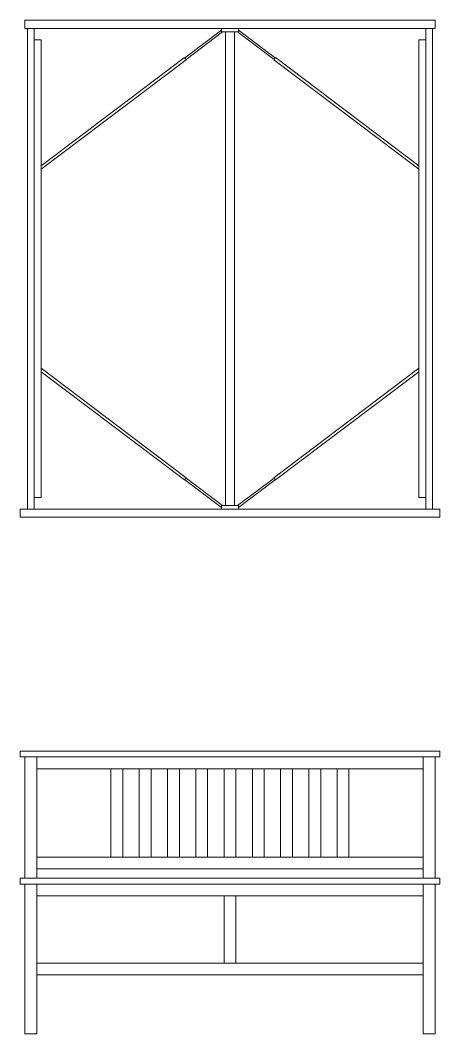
# Model space of a CAD drawing. Header units: millimetres. Extents: x -1075 to 19534, y -18367 to 1979.
# Drawn here: x 6012 to 7792, y -2324 to 1979 of the extents above; entities that cross this region are included whole.
import ezdxf

# ---------------------------------------------------------------- set-up
doc = ezdxf.new("R2010")
doc.units = ezdxf.units.MM
doc.layers.add('A-ELEV-MBE', color=7, linetype='Continuous', lineweight=18)

msp = doc.modelspace()

# ---------------------------------------------------------------- linework, layer by layer
at = {"layer": 'A-ELEV-MBE'}
for p, q in [((6032.2, 1978.6, 412.9), (6032.2, 1943.6, 412.9)), ((6042.7, -96.4, 412.9), (6042.7, 1943.6, 412.9)), ((6071.7, -96.4, 412.9), (6071.7, 1943.6, 412.9)), ((6865.7, 1936.7), (6710, 1819.1)), ((6865.7, 1943.6, 412.9), (6938.7, 1943.6, 412.9)), ((6865.7, 1943.6, 412.9), (6865.7, 1942.1, 412.9)), ((6865.7, 1942.1, 412.9), (6865.7, 1929.1, 412.9)), ((6938.7, 1943.6, 412.9), (6938.7, 1942.1, 412.9)), ((6938.7, 1929.1, 412.9), (6938.7, 1942.1, 412.9)), ((6938.7, 1936.7), (7094.4, 1819.1)), ((7732.7, -96.4, 412.9), (7732.7, 1943.6, 412.9)), ((7761.7, -96.4, 412.9), (7761.7, 1943.6, 412.9)), ((7772.2, 1943.6, 412.9), (7772.2, 1978.6, 412.9)), ((6071.7, 1895.1, 412.9), (6075.7, 1895.1, 412.9)), ((6075.7, 1895.1, 412.9), (6100.7, 1895.1, 412.9)), ((6100.7, 1895.1, 412.9), (6100.7, 1345.9, 412.9)), ((6870.6, 1929.1), (6715.5, 1812)), ((6865.7, 1929.1, 412.9), (6938.7, 1929.1, 412.9)), ((6883.2, -81.9, 412.9), (6883.2, 1929.1, 412.9)), ((6921.2, -81.9, 412.9), (6921.2, 1929.1, 412.9)), ((6933.8, 1929.1), (7089, 1812)), ((7728.7, 1895.1, 412.9), (7703.7, 1895.1, 412.9)), ((7703.7, 1895.1, 412.9), (7703.7, 1345.9, 412.9)), ((7732.7, 1895.1, 412.9), (7728.7, 1895.1, 412.9)), ((6709.1, 1820.3), (6100.7, 1360.9)), ((6716.4, 1810.8), (6100.7, 1345.9)), ((6709.1, 1820.3), (6716.4, 1810.8)), ((7095.3, 1820.3), (7088, 1810.8)), ((7088, 1810.8), (7703.7, 1345.9)), ((7095.3, 1820.3), (7703.7, 1360.9)), ((6100.7, 1345.9, 412.9), (6100.7, 486.3, 412.9)), ((7703.7, 1345.9, 412.9), (7703.7, 486.3, 412.9)), ((6716.4, 36.4), (6100.7, 501.3)), ((6709.1, 26.9), (6100.7, 486.3)), ((6100.7, 486.3, 412.9), (6100.7, -47.9, 412.9)), ((7088, 36.4), (7703.7, 501.3)), ((7095.3, 26.9), (7703.7, 486.3)), ((7703.7, 486.3, 412.9), (7703.7, -47.9, 412.9)), ((6709.1, 26.9), (6716.4, 36.4)), ((6865.7, -89.5), (6710, 28.1)), ((6870.6, -81.9), (6715.5, 35.3)), ((6933.8, -81.9), (7089, 35.3)), ((6938.7, -89.5), (7094.4, 28.1)), ((7095.3, 26.9), (7088, 36.4)), ((6075.7, -47.9, 412.9), (6071.7, -47.9, 412.9)), ((6100.7, -47.9, 412.9), (6075.7, -47.9, 412.9)), ((6865.7, -94.9, 412.9), (6865.7, -81.9, 412.9)), ((6865.7, -81.9, 412.9), (6938.7, -81.9, 412.9)), ((6865.7, -94.9, 412.9), (6865.7, -81.9, 412.9)), ((6938.7, -81.9, 412.9), (6938.7, -94.9, 412.9)), ((6938.7, -81.9, 412.9), (6938.7, -94.9, 412.9)), ((7703.7, -47.9, 412.9), (7728.7, -47.9, 412.9)), ((7728.7, -47.9, 412.9), (7732.7, -47.9, 412.9)), ((6012.2, -96.4, 412.9), (6012.2, -131.4, 412.9)), ((6865.7, -96.4, 412.9), (6865.7, -94.9, 412.9)), ((6865.7, -96.4, 412.9), (6865.7, -94.9, 412.9)), ((6865.7, -96.4, 412.9), (6938.7, -96.4, 412.9)), ((6883.2, -96.4, 412.9), (6883.2, -96.4, 412.9)), ((6885, -96.4, 412.9), (6885, -96.4, 412.9)), ((6886.2, -96.4, 412.9), (6886.2, -96.4, 412.9)), ((6918.2, -96.4, 412.9), (6918.2, -96.4, 412.9)), ((6919.4, -96.4, 412.9), (6919.4, -96.4, 412.9)), ((6921.2, -96.4, 412.9), (6921.2, -96.4, 412.9)), ((6938.7, -96.4, 412.9), (6938.7, -94.9, 412.9)), ((6938.7, -96.4, 412.9), (6938.7, -94.9, 412.9)), ((7792.2, -96.4, 412.9), (7792.2, -131.4, 412.9)), ((6012.2, -1124.1, 412.9), (6012.2, -1149.1, 412.9)), ((6012.2, -1149.1, 412.9), (7792.2, -1149.1, 412.9)), ((6082.2, -1664.1, 412.9), (6082.2, -1149.1, 412.9)), ((7722.2, -1149.1, 412.9), (7722.2, -1664.1, 412.9)), ((7792.2, -1124.1, 412.9), (7792.2, -1149.1, 412.9)), ((6082.2, -1199.1, 412.9), (7722.2, -1199.1, 412.9)), ((6397.2, -1199.1, 412.9), (6397.2, -1574.1, 412.9)), ((6447.2, -1199.1, 412.9), (6447.2, -1574.1, 412.9)), ((6517.2, -1199.1, 412.9), (6517.2, -1574.1, 412.9)), ((6567.2, -1199.1, 412.9), (6567.2, -1574.1, 412.9)), ((6637.2, -1199.1, 412.9), (6637.2, -1574.1, 412.9)), ((6687.2, -1199.1, 412.9), (6687.2, -1574.1, 412.9)), ((6757.2, -1199.1, 412.9), (6757.2, -1574.1, 412.9)), ((6807.2, -1199.1, 412.9), (6807.2, -1574.1, 412.9)), ((6877.2, -1199.1, 412.9), (6877.2, -1574.1, 412.9)), ((6927.2, -1199.1, 412.9), (6927.2, -1574.1, 412.9)), ((6997.2, -1199.1, 412.9), (6997.2, -1574.1, 412.9)), ((7047.2, -1199.1, 412.9), (7047.2, -1574.1, 412.9)), ((7117.2, -1199.1, 412.9), (7117.2, -1574.1, 412.9)), ((7167.2, -1199.1, 412.9), (7167.2, -1574.1, 412.9)), ((7237.2, -1199.1, 412.9), (7237.2, -1574.1, 412.9)), ((7287.2, -1199.1, 412.9), (7287.2, -1574.1, 412.9)), ((7357.2, -1199.1, 412.9), (7357.2, -1574.1, 412.9)), ((7407.2, -1199.1, 412.9), (7407.2, -1574.1, 412.9)), ((6082.2, -1574.1, 412.9), (7722.2, -1574.1, 412.9)), ((6082.2, -1624.1, 412.9), (7722.2, -1624.1, 412.9)), ((6012.2, -1664.1, 412.9), (7792.2, -1664.1, 412.9)), ((6012.2, -1689.1, 412.9), (6012.2, -1664.1, 412.9)), ((7792.2, -1689.1, 412.9), (7792.2, -1664.1, 412.9)), ((6082.2, -2324.1, 412.9), (6082.2, -1689.1, 412.9)), ((6082.2, -1739.1, 412.9), (6082.2, -1689.1, 412.9)), ((7722.2, -2324.1, 412.9), (7722.2, -1689.1, 412.9)), ((7722.2, -1689.1, 412.9), (7722.2, -2074.1, 412.9)), ((6877.2, -2024.1, 412.9), (6877.2, -1739.1, 412.9)), ((6927.2, -2024.1, 412.9), (6927.2, -1739.1, 412.9)), ((6082.2, -2024.1, 412.9), (7722.2, -2024.1, 412.9)), ((6082.2, -2074.1, 412.9), (6082.2, -2024.1, 412.9)), ((6082.2, -2074.1, 412.9), (7722.2, -2074.1, 412.9))]:
    msp.add_line(p, q, dxfattribs=at)
at = {"layer": 'A-ELEV-MBE', "elevation": 412.9}
for points in [[(7772.2, 1978.6), (6032.2, 1978.6)], [(7772.2, 1943.6), (6032.2, 1943.6)], [(7792.2, -96.4), (6012.2, -96.4)], [(6012.2, -131.4), (7792.2, -131.4)], [(7792.2, -1124.1), (6012.2, -1124.1)], [(6032.2, -1149.1), (6032.2, -1664.1)], [(7772.2, -1664.1), (7772.2, -1149.1)], [(7792.2, -1689.1), (6012.2, -1689.1)], [(6032.2, -1689.1), (6032.2, -2324.1), (6082.2, -2324.1)], [(7722.2, -2324.1), (7772.2, -2324.1), (7772.2, -1689.1)], [(7722.2, -1739.1), (6082.2, -1739.1)]]:
    msp.add_lwpolyline(points, dxfattribs=at)

doc.saveas('drawing.dxf')
